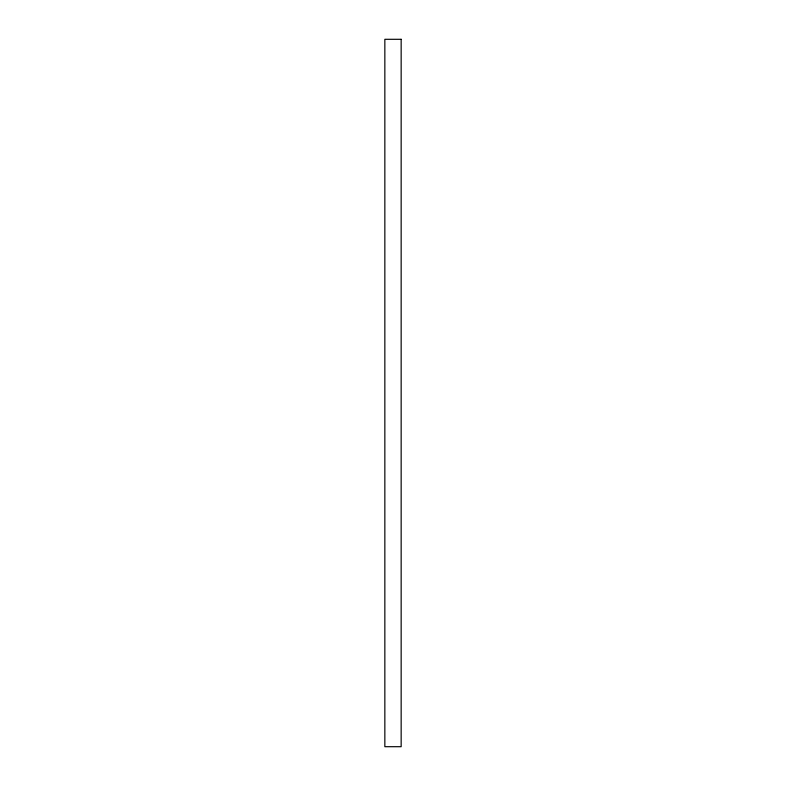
<?xml version="1.0" encoding="UTF-8"?>
<svg xmlns="http://www.w3.org/2000/svg" width="786" height="786" viewBox="0 0 786 786"><rect width="100%" height="100%" fill="white"/><g stroke="black" fill="none" stroke-linecap="round" stroke-linejoin="round"><path stroke-width="1.18" d="M401.155 39.3L384.845 39.3L384.845 746.7L401.155 746.7L401.155 39.3"/></g></svg>
